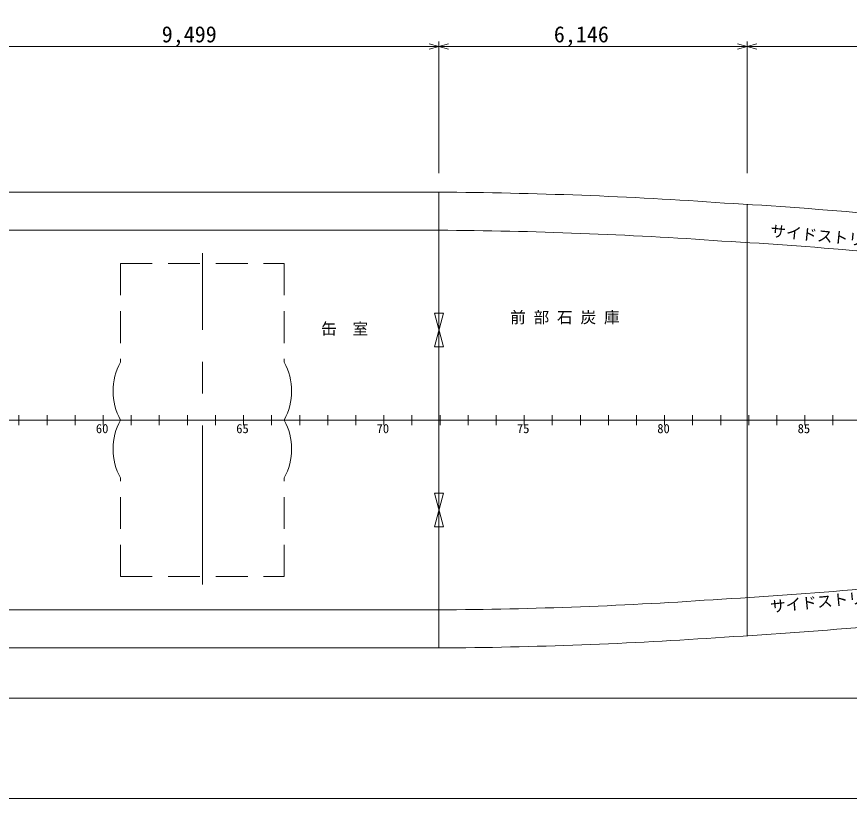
# Model space of a CAD drawing. Units: millimetres, scale not verified. Extents: x -51052 to 51048, y -29700 to 29700.
# Drawn here: x -6185 to 10428, y -29700 to -14101 of the extents above; entities that cross this region are included whole.
import ezdxf
from ezdxf.enums import TextEntityAlignment as Align

# ---------------------------------------------------------------- set-up
doc = ezdxf.new("R2010")
doc.units = ezdxf.units.MM
doc.header["$LTSCALE"] = 100
doc.linetypes.add('USER1', pattern=[50.8, 31.75, -6.35, 6.35, -6.35])
doc.linetypes.add('USER2', pattern=[9.525, 6.35, -3.175])
for name, color, linetype, lineweight in [('0-2_sunpou', 7, 'Continuous', 18), ('0-3_keijou', 7, 'Continuous', 18), ('0-4_frame', 7, 'Continuous', 18), ('0-5_text', 7, 'Continuous', 18), ('0-6_center', 7, 'USER1', 18)]:
    doc.layers.add(name, color=color, linetype=linetype, lineweight=lineweight)
doc.styles.add('ＭＳ ゴシック', font='')
doc.styles.get('ＭＳ ゴシック').set_extended_font_data('MS Gothic')

msp = doc.modelspace()

# ---------------------------------------------------------------- linework, layer by layer
at = {"layer": '0-2_sunpou'}
for p, q in [((2240.5, -17222.3), (2240.5, -14597.3)), ((2240.5, -17222.3), (2240.5, -14597.3)), ((8386.5, -17222.3), (8386.5, -14597.3)), ((8386.5, -17222.3), (8386.5, -14597.3)), ((-7258.5, -14697.3), (2240.5, -14697.3)), ((2240.5, -14697.3), (2047.3, -14645.6)), ((2240.5, -14697.3), (2047.3, -14749.1)), ((2240.5, -14697.3), (2433.7, -14645.6)), ((2240.5, -14697.3), (8386.5, -14697.3)), ((2240.5, -14697.3), (2433.7, -14749.1)), ((8386.5, -14697.3), (8193.3, -14645.6)), ((8386.5, -14697.3), (8193.3, -14749.1)), ((8386.5, -14697.3), (8579.7, -14645.6)), ((8386.5, -14697.3), (21797.5, -14697.3)), ((8386.5, -14697.3), (8579.7, -14749.1)), ((-6138.5, -22051.3), (-6138.5, -22251.3)), ((-5578.5, -22051.3), (-5578.5, -22251.3)), ((-5018.5, -22051.3), (-5018.5, -22251.3)), ((-4458.5, -22051.3), (-4458.5, -22251.3)), ((-3898.5, -22051.3), (-3898.5, -22251.3)), ((-3338.5, -22051.3), (-3338.5, -22251.3)), ((-2778.5, -22051.3), (-2778.5, -22251.3)), ((-2218.5, -22051.3), (-2218.5, -22251.3)), ((-1658.5, -22051.3), (-1658.5, -22251.3)), ((-1098.5, -22051.3), (-1098.5, -22251.3)), ((-538.5, -22051.3), (-538.5, -22251.3)), ((21.5, -22051.3), (21.5, -22251.3)), ((581.5, -22051.3), (581.5, -22251.3)), ((1141.5, -22051.3), (1141.5, -22251.3)), ((1701.5, -22051.3), (1701.5, -22251.3)), ((2261.5, -22051.3), (2261.5, -22251.3)), ((2821.5, -22051.3), (2821.5, -22251.3)), ((3381.5, -22051.3), (3381.5, -22251.3)), ((3941.5, -22051.3), (3941.5, -22251.3)), ((4501.5, -22051.3), (4501.5, -22251.3)), ((5061.5, -22051.3), (5061.5, -22251.3)), ((5621.5, -22051.3), (5621.5, -22251.3)), ((6181.5, -22051.3), (6181.5, -22251.3)), ((6741.5, -22051.3), (6741.5, -22251.3)), ((7301.5, -22051.3), (7301.5, -22251.3)), ((7861.5, -22051.3), (7861.5, -22251.3)), ((8421.5, -22051.3), (8421.5, -22251.3)), ((8981.5, -22051.3), (8981.5, -22251.3)), ((9541.5, -22051.3), (9541.5, -22251.3)), ((10101.5, -22051.3), (10101.5, -22251.3)), ((-38922.4, -22151.3), (30595.9, -22151.3))]:
    msp.add_line(p, q, dxfattribs=at)
at = {"layer": '0-3_keijou'}
for p, q in [((-12287.5, -17603.3), (2166.6, -17603.3)), ((2240.5, -17603.3), (2240.5, -26699.2)), ((8386.5, -17846.5), (8386.5, -26456)), ((-12288.8, -18363.3), (2166.6, -18363.3)), ((2330.5, -20021.1), (2150.5, -20021.1)), ((2330.5, -20691.1), (2150.5, -20021.1)), ((2330.5, -20021.1), (2150.5, -20691.1)), ((2330.5, -20691.1), (2150.5, -20691.1)), ((2330.5, -23611.4), (2150.5, -23611.4)), ((2330.5, -23611.4), (2150.5, -24281.4)), ((2330.5, -24281.4), (2150.5, -23611.4)), ((2330.5, -24281.4), (2150.5, -24281.4)), ((-12288.8, -25939.3), (2166.6, -25939.3)), ((-12287.5, -26699.3), (2166.6, -26699.3))]:
    msp.add_line(p, q, dxfattribs=at)
at = {"layer": '0-3_keijou', "linetype": 'USER2'}
for p, q in [((-4115.5, -19026.3), (-845.5, -19026.3)), ((-4115.5, -19026.3), (-4115.5, -20996.3)), ((-845.5, -19026.3), (-845.5, -20996.3)), ((-4115.5, -25276.3), (-4115.5, -23306.3))]:
    msp.add_line(p, q, dxfattribs=at)
msp.add_lwpolyline([(-4115.5, -25276.3), (-845.5, -25276.3), (-845.5, -23306.3)], dxfattribs=at)
at = {"layer": '0-3_keijou'}
for centre, radius, start, end in [((2166.6, -117603.3), 100000, 89.95766, 90), ((1745.3, -105652.8), 88050.9, 85.96889, 89.67778), ((3020.7, -104472.5), 86792, 82.79274, 86.75398), ((2166.6, -117603.3), 99240, 89.95873, 90), ((1745.3, -105652.8), 87290.9, 85.96547, 89.67656), ((3020.7, -104472.5), 86032, 82.79432, 86.75745), ((-3026.9, -21573.8), 1232.2, 152.05263, 207.94737), ((-1934, -21573.8), 1232.2, 332.05263, 27.94737), ((-3026.9, -22728.8), 1232.2, 152.05263, 207.94737), ((-1934, -22728.8), 1232.2, 332.05263, 27.94737), ((3020.7, 60170), 86032, 273.24255, 277.20568), ((1745.3, 61350.3), 87290.9, 270.32344, 274.03453), ((2166.6, 73300.7), 99240, 270, 270.04127), ((3020.7, 60170), 86792, 273.24602, 277.20726), ((1745.3, 61350.3), 88050.9, 270.32222, 274.03111), ((2166.6, 73300.7), 100000, 270, 270.04234)]:
    msp.add_arc(centre, radius, start, end, dxfattribs=at)
at = {"layer": '0-4_frame'}
for points in [[(-51051.5, -29700.1), (51048.5, -29700.1), (51048.5, 29699.9), (-51051.5, 29699.9)], [(-49051.5, -27700.1), (49048.5, -27700.1), (49048.5, 27699.9), (-49051.5, 27699.9)]]:
    msp.add_lwpolyline(points, close=True, dxfattribs=at)
at = {"layer": '0-6_center'}
msp.add_line((-2480.5, -25431.5), (-2480.5, -18817.7), dxfattribs=at)

# ---------------------------------------------------------------- texts
at = {"layer": '0-2_sunpou', "style": 'ＭＳ ゴシック'}
for s, height, p in [('9,499', 322.6, (-3290.2, -14710.9)), ('6,146', 322.6, (4532.3, -14710.9)), ('60', 183.3, (-4603.9, -22467.7)), ('65', 183.3, (-1803.9, -22467.7)), ('70', 183.3, (996.1, -22467.7)), ('75', 183.3, (3796.1, -22467.7)), ('80', 183.3, (6596.1, -22467.7)), ('85', 183.3, (9396.1, -22467.7))]:
    msp.add_text(s, height=height, dxfattribs=at).set_placement(p, align=Align.BOTTOM_LEFT)
at = {"layer": '0-5_text', "style": 'ＭＳ ゴシック'}
for rotation, p in [(354.296, (8835.1, -18553.7)), (5.704, (8866, -26058.5))]:
    msp.add_text('サイドストリンガー', height=229.1, rotation=rotation, dxfattribs=at).set_placement(p, align=Align.BOTTOM_LEFT)
for s, p in [('前 部 石 炭 庫', (3659, -20285.2)), ('缶\u3000室', (-111, -20512.9))]:
    msp.add_text(s, height=229.1, dxfattribs=at).set_placement(p, align=Align.BOTTOM_LEFT)

doc.saveas('drawing.dxf')
